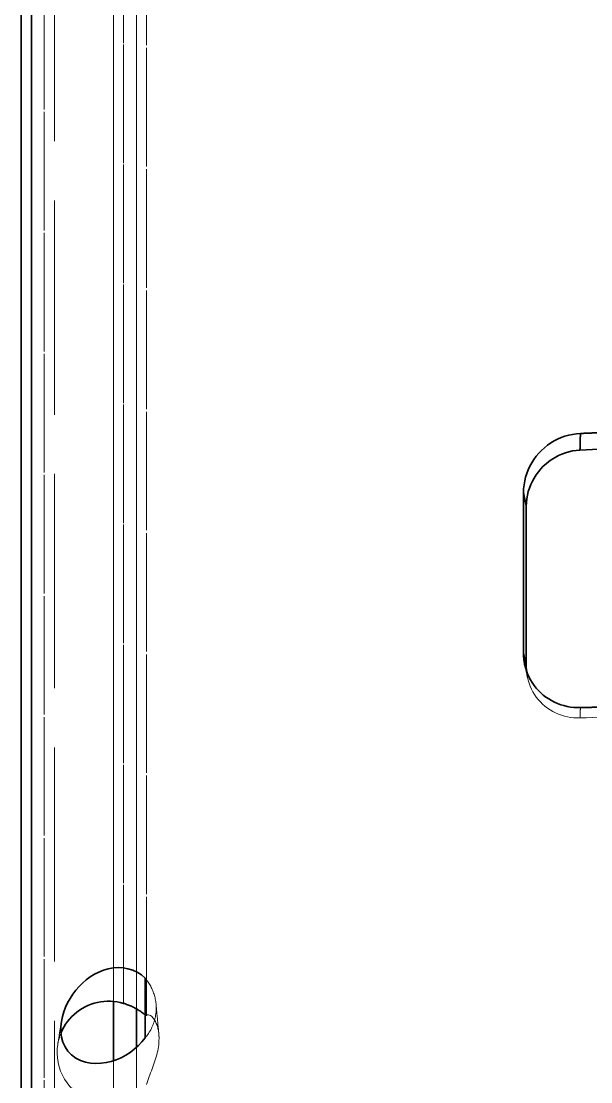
# Model space of a CAD drawing. Header units: millimetres. Extents: x 10 to 410, y 10 to 287.
# Drawn here: x 103.144 to 105.545, y 187.844 to 192.315 of the extents above; entities that cross this region are included whole.
import ezdxf

# ---------------------------------------------------------------- set-up
doc = ezdxf.new("R2010")
doc.units = ezdxf.units.MM
doc.linetypes.add('DASHED', pattern=[0.75, 0.5, -0.25])
doc.layers.add('HIDDEN', color=8, linetype='DASHED', lineweight=18)
doc.layers.add('VISIBLE', color=7, linetype='CONTINUOUS', lineweight=35)

msp = doc.modelspace()

# ---------------------------------------------------------------- linework, layer by layer
at = {"layer": 'HIDDEN'}
for points in [[(103.284, 179.5297), (103.284, 180.6827), (103.284, 181.8357), (103.284, 182.9886), (103.284, 184.1416), (103.284, 185.2946), (103.284, 186.4476), (103.284, 187.6006), (103.284, 188.7536), (103.284, 189.9065), (103.284, 191.0595), (103.284, 192.2125), (103.284, 193.3655), (103.284, 194.5185), (103.284, 195.6715), (103.284, 196.8245), (103.284, 197.9774), (103.284, 199.1304), (103.284, 200.2834), (103.284, 201.4364), (103.284, 202.5894), (103.284, 203.7424), (103.284, 204.8953), (103.284, 206.0483)], [(103.6726, 188.1232), (103.6726, 188.6346), (103.6726, 189.146), (103.6726, 189.6574), (103.6726, 190.1689), (103.6726, 190.6803), (103.6726, 191.1917), (103.6726, 191.7032), (103.6726, 192.2146), (103.6726, 192.726), (103.6726, 193.2375), (103.6726, 193.7489), (103.6726, 194.2603), (103.6726, 194.7717), (103.6726, 195.2832), (103.6726, 195.7946), (103.6726, 196.306), (103.6726, 196.8175), (103.6726, 197.3289), (103.6726, 197.8403), (103.6726, 198.3517), (103.6726, 198.8632), (103.6726, 199.3746), (103.6726, 199.886)], [(103.5753, 188.1746), (103.5753, 188.6806), (103.5753, 189.1867), (103.5753, 189.6928), (103.5753, 190.1988), (103.5753, 190.7049), (103.5753, 191.2109), (103.5753, 191.717), (103.5753, 192.2231), (103.5753, 192.7291), (103.5753, 193.2352), (103.5753, 193.7413), (103.5753, 194.2473), (103.5753, 194.7534), (103.5753, 195.2594), (103.5753, 195.7655), (103.5753, 196.2716), (103.5753, 196.7776), (103.5753, 197.2837), (103.5753, 197.7897), (103.5753, 198.2958), (103.5753, 198.8019), (103.5753, 199.3079), (103.5753, 199.814)], [(103.2416, 186.8404), (103.2416, 187.3507), (103.2416, 187.861), (103.2416, 188.3714), (103.2416, 188.8817), (103.2416, 189.392), (103.2416, 189.9023), (103.2416, 190.4126), (103.2416, 190.9229), (103.2416, 191.4332), (103.2416, 191.9435), (103.2416, 192.4539), (103.2416, 192.9642), (103.2416, 193.4745), (103.2416, 193.9848), (103.2416, 194.4951), (103.2416, 195.0054), (103.2416, 195.5157), (103.2416, 196.026), (103.2416, 196.5364), (103.2416, 197.0467), (103.2416, 197.557), (103.2416, 198.0673), (103.2416, 198.5776)], [(103.6295, 188.1516), (103.6295, 188.6014), (103.6295, 189.0513), (103.6295, 189.5011), (103.6295, 189.9509), (103.6295, 190.4008), (103.6295, 190.8506), (103.6295, 191.3005), (103.6295, 191.7503), (103.6295, 192.2001), (103.6295, 192.65), (103.6295, 193.0998), (103.6295, 193.5496), (103.6295, 193.9995), (103.6295, 194.4493), (103.6295, 194.8991), (103.6295, 195.349), (103.6295, 195.7988), (103.6295, 196.2487), (103.6295, 196.6985), (103.6295, 197.1483), (103.6295, 197.5982), (103.6295, 198.048), (103.6295, 198.4978)], [(103.5328, 188.1827), (103.5328, 188.6298), (103.5328, 189.0769), (103.5328, 189.524), (103.5328, 189.9711), (103.5328, 190.4181), (103.5328, 190.8652), (103.5328, 191.3123), (103.5328, 191.7594), (103.5328, 192.2065), (103.5328, 192.6536), (103.5328, 193.1006), (103.5328, 193.5477), (103.5328, 193.9948), (103.5328, 194.4419), (103.5328, 194.889), (103.5328, 195.336), (103.5328, 195.7831), (103.5328, 196.2302), (103.5328, 196.6773), (103.5328, 197.1244), (103.5328, 197.5715), (103.5328, 198.0185), (103.5328, 198.4656)], [(105.2777, 189.5494), (105.2772, 189.5518), (105.2767, 189.5542), (105.2762, 189.5565), (105.2757, 189.5589), (105.2752, 189.5613), (105.2747, 189.5637), (105.2742, 189.5661), (105.2737, 189.5685), (105.2732, 189.5709), (105.2727, 189.5733), (105.2722, 189.5757), (105.2717, 189.578), (105.2712, 189.5804), (105.2707, 189.5828), (105.2702, 189.5852), (105.2697, 189.5876), (105.2692, 189.59), (105.2687, 189.5924), (105.2682, 189.5948), (105.2677, 189.5972), (105.2672, 189.5995), (105.2667, 189.6019), (105.2662, 189.6043)], [(105.2738, 189.5768), (105.2739, 189.5756), (105.274, 189.5744), (105.2741, 189.5732), (105.2742, 189.572), (105.2743, 189.5708), (105.2745, 189.5696), (105.2746, 189.5684), (105.2748, 189.5672), (105.2749, 189.566), (105.2751, 189.5648), (105.2752, 189.5636), (105.2754, 189.5625), (105.2756, 189.5613), (105.2758, 189.5601), (105.276, 189.5589), (105.2762, 189.5577), (105.2764, 189.5565), (105.2766, 189.5553), (105.2768, 189.5541), (105.277, 189.5529), (105.2773, 189.5517), (105.2775, 189.5506), (105.2777, 189.5494)], [(105.2777, 189.5494), (105.2808, 189.5365), (105.2847, 189.5239), (105.2894, 189.5115), (105.2948, 189.4994), (105.3009, 189.4877), (105.3078, 189.4763), (105.3153, 189.4655), (105.3235, 189.4551), (105.3324, 189.4452), (105.3418, 189.436), (105.3518, 189.4273), (105.3623, 189.4193), (105.3733, 189.4119), (105.3847, 189.4052), (105.3966, 189.3992), (105.4087, 189.394), (105.4211, 189.3894), (105.4338, 189.3857), (105.4467, 189.3827), (105.4598, 189.3804), (105.4729, 189.3789), (105.4861, 189.3782), (105.4994, 189.3782)], [(105.5012, 189.4215), (105.5012, 189.4196), (105.5011, 189.4177), (105.501, 189.4158), (105.5009, 189.4139), (105.5008, 189.4121), (105.5007, 189.4102), (105.5007, 189.4083), (105.5006, 189.4064), (105.5005, 189.4045), (105.5004, 189.4027), (105.5003, 189.4008), (105.5003, 189.3989), (105.5002, 189.397), (105.5001, 189.3952), (105.5, 189.3933), (105.4999, 189.3914), (105.4999, 189.3895), (105.4998, 189.3876), (105.4997, 189.3858), (105.4996, 189.3839), (105.4995, 189.382), (105.4994, 189.3801), (105.4994, 189.3782)], [(105.4994, 189.3782), (105.5258, 189.379), (105.5522, 189.3798), (105.5787, 189.3806), (105.6051, 189.3813), (105.6315, 189.382), (105.658, 189.3827), (105.6844, 189.3833), (105.7108, 189.384), (105.7373, 189.3846), (105.7637, 189.3852), (105.7901, 189.3857), (105.8166, 189.3863), (105.843, 189.3868), (105.8695, 189.3873), (105.8959, 189.3877), (105.9223, 189.3882), (105.9488, 189.3886), (105.9752, 189.389), (106.0017, 189.3894), (106.0281, 189.3897), (106.0545, 189.3901), (106.081, 189.3904), (106.1074, 189.3907)], [(103.6663, 188.2805), (103.6696, 188.2765), (103.6729, 188.2725), (103.676, 188.2683), (103.679, 188.2641), (103.6819, 188.2598), (103.6847, 188.2554), (103.6873, 188.251), (103.6899, 188.2464), (103.6923, 188.2418), (103.6946, 188.2372), (103.6967, 188.2325), (103.6988, 188.2277), (103.7007, 188.2229), (103.7025, 188.218), (103.7041, 188.2131), (103.7056, 188.2081), (103.707, 188.2031), (103.7082, 188.1981), (103.7093, 188.193), (103.7103, 188.1879), (103.7111, 188.1828), (103.7118, 188.1777), (103.7124, 188.1725)], [(103.7124, 188.1725), (103.7125, 188.1718), (103.7125, 188.171), (103.7126, 188.1702), (103.7126, 188.1694), (103.7127, 188.1687), (103.7128, 188.1679), (103.7128, 188.1671), (103.7129, 188.1663), (103.7129, 188.1656), (103.7129, 188.1648), (103.713, 188.164), (103.713, 188.1632), (103.7131, 188.1625), (103.7131, 188.1617), (103.7131, 188.1609), (103.7131, 188.1601), (103.7132, 188.1594), (103.7132, 188.1586), (103.7132, 188.1578), (103.7132, 188.157), (103.7132, 188.1563), (103.7132, 188.1555), (103.7132, 188.1547)], [(103.7124, 188.1725), (103.7129, 188.167), (103.7134, 188.1615), (103.7139, 188.156), (103.7144, 188.1504), (103.715, 188.1449), (103.7155, 188.1394), (103.716, 188.1339), (103.7165, 188.1284), (103.717, 188.1228), (103.7175, 188.1173), (103.7181, 188.1118), (103.7186, 188.1063), (103.7191, 188.1008), (103.7196, 188.0952), (103.7201, 188.0897), (103.7206, 188.0842), (103.7211, 188.0787), (103.7217, 188.0732), (103.7222, 188.0676), (103.7227, 188.0621), (103.7232, 188.0566), (103.7237, 188.0511), (103.7242, 188.0455)], [(103.7132, 188.1547), (103.7131, 188.1488), (103.7128, 188.1428), (103.7124, 188.1369), (103.7117, 188.1309), (103.7109, 188.125), (103.7099, 188.1192), (103.7087, 188.1133), (103.7073, 188.1075), (103.7058, 188.1018), (103.704, 188.0961), (103.7021, 188.0904), (103.7, 188.0848), (103.6978, 188.0793), (103.6953, 188.0739), (103.6928, 188.0685), (103.69, 188.0632), (103.6871, 188.058), (103.684, 188.0529), (103.6808, 188.0479), (103.6774, 188.043), (103.6738, 188.0382), (103.6701, 188.0336), (103.6663, 188.029)], [(103.6726, 188.1232), (103.6723, 188.123), (103.672, 188.1231), (103.6717, 188.1232), (103.6714, 188.1233), (103.6711, 188.1235), (103.6708, 188.1236), (103.6705, 188.1238), (103.6702, 188.124), (103.67, 188.1241), (103.6697, 188.1243), (103.6694, 188.1245), (103.6692, 188.1247), (103.6689, 188.1248), (103.6686, 188.125), (103.6684, 188.1252), (103.6681, 188.1254), (103.6679, 188.1256), (103.6676, 188.1258), (103.6673, 188.126), (103.6671, 188.1262), (103.6668, 188.1264), (103.6666, 188.1265), (103.6663, 188.1267)], [(103.7242, 188.0455), (103.7238, 188.0501), (103.7232, 188.0547), (103.7224, 188.0592), (103.7216, 188.0637), (103.7206, 188.0682), (103.7195, 188.0727), (103.7182, 188.0771), (103.7169, 188.0815), (103.7153, 188.0858), (103.7136, 188.0901), (103.7117, 188.0943), (103.7096, 188.0984), (103.7074, 188.1024), (103.705, 188.1063), (103.7023, 188.11), (103.6994, 188.1136), (103.6963, 188.117), (103.6929, 188.12), (103.6892, 188.1228), (103.6851, 188.1249), (103.6807, 188.1262), (103.6762, 188.1259), (103.6726, 188.1232)], [(103.3136, 188.0984), (103.3129, 188.0942), (103.3123, 188.09), (103.3116, 188.0857), (103.3109, 188.0815), (103.3102, 188.0773), (103.3096, 188.0731), (103.3089, 188.0689), (103.3082, 188.0647), (103.3075, 188.0605), (103.3068, 188.0563), (103.3062, 188.052), (103.3055, 188.0478), (103.3048, 188.0436), (103.3041, 188.0394), (103.3035, 188.0352), (103.3028, 188.031), (103.3021, 188.0268), (103.3014, 188.0225), (103.3008, 188.0183), (103.3001, 188.0141), (103.2994, 188.0099), (103.2987, 188.0057), (103.2981, 188.0015)], [(103.2981, 188.0015), (103.2984, 188.0036), (103.2988, 188.0058), (103.2992, 188.0079), (103.2996, 188.01), (103.3, 188.0121), (103.3005, 188.0143), (103.301, 188.0164), (103.3015, 188.0185), (103.302, 188.0206), (103.3026, 188.0227), (103.3031, 188.0248), (103.3037, 188.0269), (103.3043, 188.0289), (103.305, 188.031), (103.3056, 188.0331), (103.3063, 188.0351), (103.307, 188.0372), (103.3077, 188.0392), (103.3084, 188.0413), (103.3092, 188.0433), (103.31, 188.0453), (103.3108, 188.0473), (103.3116, 188.0494)], [(103.7251, 188.0267), (103.7251, 188.0275), (103.7251, 188.0284), (103.7251, 188.0292), (103.7251, 188.03), (103.7251, 188.0308), (103.725, 188.0316), (103.725, 188.0325), (103.725, 188.0333), (103.725, 188.0341), (103.7249, 188.0349), (103.7249, 188.0357), (103.7249, 188.0366), (103.7248, 188.0374), (103.7248, 188.0382), (103.7247, 188.039), (103.7247, 188.0398), (103.7246, 188.0406), (103.7246, 188.0415), (103.7245, 188.0423), (103.7244, 188.0431), (103.7244, 188.0439), (103.7243, 188.0447), (103.7242, 188.0455)], [(103.5753, 187.7601), (103.5568, 187.7554), (103.538, 187.7525), (103.519, 187.7511), (103.4999, 187.7514), (103.481, 187.7534), (103.4623, 187.757), (103.444, 187.7622), (103.4262, 187.769), (103.409, 187.7773), (103.3927, 187.7871), (103.3773, 187.7983), (103.3629, 187.8108), (103.3496, 187.8245), (103.3377, 187.8393), (103.327, 187.8551), (103.3178, 187.8717), (103.3101, 187.8892), (103.304, 187.9072), (103.2994, 187.9257), (103.2966, 187.9445), (103.2954, 187.9635), (103.2959, 187.9826), (103.2981, 188.0015)], [(103.6295, 186.8992), (103.6295, 186.9465), (103.6295, 186.9939), (103.6295, 187.0412), (103.6295, 187.0886), (103.6295, 187.1359), (103.6295, 187.1833), (103.6295, 187.2307), (103.6295, 187.278), (103.6295, 187.3254), (103.6295, 187.3727), (103.6295, 187.4201), (103.6295, 187.4674), (103.6295, 187.5148), (103.6295, 187.5622), (103.6295, 187.6095), (103.6295, 187.6569), (103.6295, 187.7042), (103.6295, 187.7516), (103.6295, 187.7989), (103.6295, 187.8463), (103.6295, 187.8936), (103.6295, 187.941), (103.6295, 187.9884)], [(103.6726, 187.8321), (103.6748, 187.8406), (103.6774, 187.849), (103.6803, 187.8574), (103.6834, 187.8656), (103.6866, 187.8738), (103.6898, 187.882), (103.693, 187.8903), (103.6962, 187.8985), (103.6993, 187.9067), (103.7024, 187.915), (103.7053, 187.9233), (103.7081, 187.9317), (103.7107, 187.9401), (103.7132, 187.9485), (103.7155, 187.957), (103.7176, 187.9656), (103.7195, 187.9742), (103.7211, 187.9829), (103.7225, 187.9916), (103.7236, 188.0003), (103.7244, 188.0091), (103.7249, 188.0179), (103.7251, 188.0267)], [(103.5328, 186.9522), (103.5328, 186.9948), (103.5328, 187.0374), (103.5328, 187.08), (103.5328, 187.1227), (103.5328, 187.1653), (103.5328, 187.2079), (103.5328, 187.2505), (103.5328, 187.2932), (103.5328, 187.3358), (103.5328, 187.3784), (103.5328, 187.421), (103.5328, 187.4637), (103.5328, 187.5063), (103.5328, 187.5489), (103.5328, 187.5915), (103.5328, 187.6342), (103.5328, 187.6768), (103.5328, 187.7194), (103.5328, 187.762), (103.5328, 187.8047), (103.5328, 187.8473), (103.5328, 187.8899), (103.5328, 187.9325)]]:
    msp.add_lwpolyline(points, dxfattribs=at)
at = {"layer": 'VISIBLE'}
for points in [[(103.1874, 179.5408), (103.1874, 180.6937), (103.1874, 181.8467), (103.1874, 182.9997), (103.1874, 184.1527), (103.1874, 185.3057), (103.1874, 186.4587), (103.1874, 187.6117), (103.1874, 188.7646), (103.1874, 189.9176), (103.1874, 191.0706), (103.1874, 192.2236), (103.1874, 193.3766), (103.1874, 194.5296), (103.1874, 195.6825), (103.1874, 196.8355), (103.1874, 197.9885), (103.1874, 199.1415), (103.1874, 200.2945), (103.1874, 201.4475), (103.1874, 202.6005), (103.1874, 203.7534), (103.1874, 204.9064), (103.1874, 206.0594)], [(103.1874, 179.5404), (103.1874, 180.6934), (103.1874, 181.8464), (103.1874, 182.9993), (103.1874, 184.1523), (103.1874, 185.3053), (103.1874, 186.4583), (103.1874, 187.6113), (103.1874, 188.7643), (103.1874, 189.9173), (103.1874, 191.0702), (103.1874, 192.2232), (103.1874, 193.3762), (103.1874, 194.5292), (103.1874, 195.6822), (103.1874, 196.8352), (103.1874, 197.9881), (103.1874, 199.1411), (103.1874, 200.2941), (103.1874, 201.4471), (103.1874, 202.6001), (103.1874, 203.7531), (103.1874, 204.9061), (103.1874, 206.059)], [(103.1442, 178.2336), (103.1442, 179.3866), (103.1442, 180.5396), (103.1442, 181.6925), (103.1442, 182.8455), (103.1442, 183.9985), (103.1442, 185.1515), (103.1442, 186.3045), (103.1442, 187.4575), (103.1442, 188.6104), (103.1442, 189.7634), (103.1442, 190.9164), (103.1442, 192.0694), (103.1442, 193.2224), (103.1442, 194.3754), (103.1442, 195.5284), (103.1442, 196.6813), (103.1442, 197.8343), (103.1442, 198.9873), (103.1442, 200.1403), (103.1442, 201.2933), (103.1442, 202.4463), (103.1442, 203.5992), (103.1442, 204.7522)], [(103.1443, 178.2339), (103.1443, 179.3868), (103.1443, 180.5398), (103.1443, 181.6928), (103.1443, 182.8457), (103.1443, 183.9987), (103.1443, 185.1516), (103.1443, 186.3046), (103.1443, 187.4575), (103.1443, 188.6105), (103.1443, 189.7635), (103.1443, 190.9164), (103.1443, 192.0694), (103.1443, 193.2223), (103.1443, 194.3753), (103.1443, 195.5283), (103.1443, 196.6812), (103.1443, 197.8342), (103.1443, 198.9871), (103.1443, 200.1401), (103.1443, 201.2931), (103.1443, 202.446), (103.1443, 203.599), (103.1443, 204.7519)], [(105.5886, 190.5808), (105.5848, 190.5806), (105.581, 190.5805), (105.5772, 190.5803), (105.5734, 190.5802), (105.5696, 190.5801), (105.5658, 190.5799), (105.562, 190.5798), (105.5582, 190.5796), (105.5544, 190.5795), (105.5506, 190.5793), (105.5468, 190.5792), (105.543, 190.579), (105.5392, 190.5789), (105.5354, 190.5787), (105.5316, 190.5785), (105.5278, 190.5784), (105.524, 190.5782), (105.5202, 190.5781), (105.5164, 190.5779), (105.5126, 190.5778), (105.5088, 190.5776), (105.505, 190.5775), (105.5012, 190.5773)], [(105.5012, 190.5773), (105.4847, 190.576), (105.4683, 190.5736), (105.452, 190.5702), (105.4361, 190.5656), (105.4205, 190.56), (105.4053, 190.5533), (105.3905, 190.5457), (105.3763, 190.5371), (105.3627, 190.5276), (105.3498, 190.5172), (105.3375, 190.506), (105.326, 190.494), (105.3153, 190.4814), (105.3054, 190.468), (105.2965, 190.454), (105.2884, 190.4395), (105.2814, 190.4245), (105.2753, 190.409), (105.2703, 190.3932), (105.2664, 190.3771), (105.2635, 190.3607), (105.2618, 190.3442), (105.2613, 190.3276)], [(105.5012, 190.5773), (105.5012, 190.5743), (105.5011, 190.5712), (105.501, 190.5682), (105.5009, 190.5651), (105.5008, 190.5621), (105.5007, 190.5591), (105.5007, 190.556), (105.5006, 190.553), (105.5005, 190.55), (105.5004, 190.5469), (105.5003, 190.5439), (105.5003, 190.5408), (105.5002, 190.5378), (105.5001, 190.5348), (105.5, 190.5317), (105.4999, 190.5287), (105.4999, 190.5256), (105.4998, 190.5226), (105.4997, 190.5196), (105.4996, 190.5165), (105.4995, 190.5135), (105.4994, 190.5105), (105.4994, 190.5074)], [(105.4994, 190.5074), (105.4837, 190.5061), (105.4682, 190.5037), (105.4529, 190.5003), (105.4378, 190.4958), (105.4231, 190.4904), (105.4088, 190.484), (105.3949, 190.4766), (105.3815, 190.4684), (105.3687, 190.4594), (105.3565, 190.4495), (105.3449, 190.4388), (105.3341, 190.4275), (105.324, 190.4154), (105.3147, 190.4028), (105.3063, 190.3895), (105.2987, 190.3758), (105.2921, 190.3615), (105.2863, 190.3469), (105.2816, 190.3319), (105.2779, 190.3167), (105.2752, 190.3012), (105.2736, 190.2856), (105.273, 190.2699)], [(106.1064, 190.5277), (106.08, 190.5272), (106.0536, 190.5267), (106.0272, 190.5261), (106.0008, 190.5255), (105.9744, 190.5249), (105.948, 190.5243), (105.9216, 190.5236), (105.8952, 190.5228), (105.8688, 190.5221), (105.8424, 190.5213), (105.816, 190.5204), (105.7896, 190.5196), (105.7632, 190.5186), (105.7368, 190.5177), (105.7104, 190.5167), (105.6841, 190.5157), (105.6577, 190.5146), (105.6313, 190.5135), (105.6049, 190.5124), (105.5785, 190.5112), (105.5521, 190.51), (105.5257, 190.5087), (105.4994, 190.5074)], [(105.2613, 189.6526), (105.2613, 189.682), (105.2613, 189.7113), (105.2613, 189.7407), (105.2613, 189.77), (105.2613, 189.7994), (105.2613, 189.8287), (105.2613, 189.8581), (105.2613, 189.8874), (105.2613, 189.9168), (105.2613, 189.9461), (105.2613, 189.9755), (105.2613, 190.0048), (105.2613, 190.0341), (105.2613, 190.0635), (105.2613, 190.0928), (105.2613, 190.1222), (105.2613, 190.1515), (105.2613, 190.1809), (105.2613, 190.2102), (105.2613, 190.2396), (105.2613, 190.2689), (105.2613, 190.2983), (105.2613, 190.3276)], [(105.2613, 190.3276), (105.2618, 190.3251), (105.2623, 190.3226), (105.2628, 190.3201), (105.2633, 190.3176), (105.2638, 190.3151), (105.2643, 190.3126), (105.2648, 190.3101), (105.2654, 190.3076), (105.2659, 190.305), (105.2664, 190.3025), (105.2669, 190.3), (105.2674, 190.2975), (105.2679, 190.295), (105.2684, 190.2925), (105.2689, 190.29), (105.2695, 190.2875), (105.27, 190.285), (105.2705, 190.2825), (105.271, 190.2799), (105.2715, 190.2774), (105.272, 190.2749), (105.2725, 190.2724), (105.273, 190.2699)], [(105.273, 189.5949), (105.273, 189.6242), (105.273, 189.6536), (105.273, 189.6829), (105.273, 189.7123), (105.273, 189.7416), (105.273, 189.771), (105.273, 189.8003), (105.273, 189.8297), (105.273, 189.859), (105.273, 189.8884), (105.273, 189.9177), (105.273, 189.9471), (105.273, 189.9764), (105.273, 190.0058), (105.273, 190.0351), (105.273, 190.0645), (105.273, 190.0938), (105.273, 190.1232), (105.273, 190.1525), (105.273, 190.1819), (105.273, 190.2112), (105.273, 190.2406), (105.273, 190.2699)], [(105.2613, 189.6526), (105.2613, 189.6505), (105.2613, 189.6484), (105.2613, 189.6463), (105.2614, 189.6442), (105.2615, 189.642), (105.2616, 189.6399), (105.2617, 189.6378), (105.2619, 189.6357), (105.262, 189.6336), (105.2622, 189.6315), (105.2624, 189.6294), (105.2626, 189.6273), (105.2628, 189.6252), (105.2631, 189.6231), (105.2634, 189.621), (105.2637, 189.6189), (105.264, 189.6168), (105.2643, 189.6147), (105.2647, 189.6126), (105.265, 189.6105), (105.2654, 189.6085), (105.2658, 189.6064), (105.2662, 189.6043)], [(105.2613, 189.6526), (105.2618, 189.6501), (105.2623, 189.6476), (105.2628, 189.6451), (105.2633, 189.6426), (105.2638, 189.6401), (105.2643, 189.6376), (105.2648, 189.635), (105.2654, 189.6325), (105.2659, 189.63), (105.2664, 189.6275), (105.2669, 189.625), (105.2674, 189.6225), (105.2679, 189.62), (105.2684, 189.6175), (105.2689, 189.615), (105.2695, 189.6125), (105.27, 189.6099), (105.2705, 189.6074), (105.271, 189.6049), (105.2715, 189.6024), (105.272, 189.5999), (105.2725, 189.5974), (105.273, 189.5949)], [(105.2662, 189.6043), (105.2695, 189.5906), (105.2737, 189.5772), (105.2786, 189.564), (105.2843, 189.5512), (105.2908, 189.5387), (105.2981, 189.5267), (105.3061, 189.5151), (105.3148, 189.5041), (105.3242, 189.4936), (105.3341, 189.4837), (105.3447, 189.4744), (105.3559, 189.4658), (105.3675, 189.458), (105.3796, 189.4508), (105.3921, 189.4444), (105.405, 189.4387), (105.4182, 189.4338), (105.4317, 189.4298), (105.4453, 189.4265), (105.4592, 189.424), (105.4731, 189.4224), (105.4872, 189.4215), (105.5012, 189.4215)], [(105.273, 189.5949), (105.273, 189.5941), (105.2731, 189.5933), (105.2731, 189.5925), (105.2731, 189.5917), (105.2731, 189.591), (105.2731, 189.5902), (105.2731, 189.5894), (105.2731, 189.5886), (105.2732, 189.5878), (105.2732, 189.587), (105.2732, 189.5862), (105.2732, 189.5855), (105.2733, 189.5847), (105.2733, 189.5839), (105.2734, 189.5831), (105.2734, 189.5823), (105.2734, 189.5815), (105.2735, 189.5808), (105.2735, 189.58), (105.2736, 189.5792), (105.2737, 189.5784), (105.2737, 189.5776), (105.2738, 189.5768)], [(105.5012, 189.4215), (105.505, 189.4216), (105.5088, 189.4217), (105.5126, 189.4218), (105.5164, 189.4218), (105.5202, 189.4219), (105.524, 189.422), (105.5278, 189.4221), (105.5316, 189.4222), (105.5354, 189.4223), (105.5392, 189.4224), (105.543, 189.4225), (105.5468, 189.4226), (105.5506, 189.4227), (105.5544, 189.4228), (105.5582, 189.4229), (105.562, 189.423), (105.5658, 189.4231), (105.5696, 189.4232), (105.5734, 189.4232), (105.5772, 189.4233), (105.581, 189.4234), (105.5848, 189.4235), (105.5886, 189.4236)], [(103.6663, 188.2805), (103.6506, 188.2942), (103.633, 188.3056), (103.6141, 188.3144), (103.5942, 188.3206), (103.5736, 188.3242), (103.5527, 188.3252), (103.5319, 188.3237), (103.5113, 188.32), (103.4912, 188.3143), (103.4718, 188.3066), (103.4531, 188.2972), (103.4353, 188.2863), (103.4185, 188.2739), (103.4026, 188.2603), (103.3878, 188.2456), (103.3741, 188.2298), (103.3615, 188.2132), (103.3501, 188.1956), (103.34, 188.1774), (103.3311, 188.1584), (103.3237, 188.1389), (103.3178, 188.1189), (103.3136, 188.0984)], [(103.6663, 188.029), (103.6663, 188.0399), (103.6663, 188.0509), (103.6663, 188.0618), (103.6663, 188.0727), (103.6663, 188.0837), (103.6663, 188.0946), (103.6663, 188.1055), (103.6663, 188.1165), (103.6663, 188.1274), (103.6663, 188.1383), (103.6663, 188.1493), (103.6663, 188.1602), (103.6663, 188.1711), (103.6663, 188.1821), (103.6663, 188.193), (103.6663, 188.2039), (103.6663, 188.2149), (103.6663, 188.2258), (103.6663, 188.2367), (103.6663, 188.2477), (103.6663, 188.2586), (103.6663, 188.2695), (103.6663, 188.2805)], [(103.3116, 188.0494), (103.3173, 188.062), (103.3238, 188.0743), (103.3311, 188.0862), (103.3391, 188.0975), (103.3479, 188.1083), (103.3573, 188.1185), (103.3673, 188.1281), (103.378, 188.1371), (103.3892, 188.1453), (103.4009, 188.1528), (103.4131, 188.1595), (103.4256, 188.1655), (103.4386, 188.1706), (103.4518, 188.1749), (103.4653, 188.1784), (103.4789, 188.181), (103.4927, 188.1827), (103.5066, 188.1836), (103.5205, 188.1835), (103.5344, 188.1826), (103.5482, 188.1808), (103.5618, 188.1781), (103.5753, 188.1746)], [(103.5328, 187.9325), (103.5328, 187.9434), (103.5328, 187.9543), (103.5328, 187.9652), (103.5328, 187.976), (103.5328, 187.9869), (103.5328, 187.9978), (103.5328, 188.0087), (103.5328, 188.0196), (103.5328, 188.0304), (103.5328, 188.0413), (103.5328, 188.0522), (103.5328, 188.0631), (103.5328, 188.074), (103.5328, 188.0848), (103.5328, 188.0957), (103.5328, 188.1066), (103.5328, 188.1175), (103.5328, 188.1283), (103.5328, 188.1392), (103.5328, 188.1501), (103.5328, 188.161), (103.5328, 188.1719), (103.5328, 188.1827)], [(103.6663, 188.1267), (103.6627, 188.1294), (103.6591, 188.1321), (103.6555, 188.1348), (103.6518, 188.1374), (103.6481, 188.14), (103.6444, 188.1425), (103.6406, 188.1449), (103.6368, 188.1473), (103.6329, 188.1496), (103.629, 188.1518), (103.6251, 188.154), (103.6211, 188.1561), (103.6171, 188.1582), (103.613, 188.1601), (103.609, 188.162), (103.6048, 188.1638), (103.6007, 188.1656), (103.5965, 188.1673), (103.5923, 188.1689), (103.5881, 188.1704), (103.5838, 188.1719), (103.5796, 188.1733), (103.5753, 188.1746)], [(103.6295, 187.9884), (103.6295, 187.9955), (103.6295, 188.0026), (103.6295, 188.0097), (103.6295, 188.0167), (103.6295, 188.0238), (103.6295, 188.0309), (103.6295, 188.038), (103.6295, 188.0451), (103.6295, 188.0522), (103.6295, 188.0593), (103.6295, 188.0664), (103.6295, 188.0735), (103.6295, 188.0806), (103.6295, 188.0877), (103.6295, 188.0948), (103.6295, 188.1019), (103.6295, 188.109), (103.6295, 188.1161), (103.6295, 188.1232), (103.6295, 188.1303), (103.6295, 188.1374), (103.6295, 188.1445), (103.6295, 188.1516)], [(103.3136, 188.0984), (103.3112, 188.0765), (103.3112, 188.0544), (103.3139, 188.0325), (103.3197, 188.0112), (103.3288, 187.9911), (103.3412, 187.9729), (103.3565, 187.9571), (103.3744, 187.9441), (103.394, 187.9341), (103.4149, 187.9271), (103.4366, 187.9229), (103.4586, 187.9212), (103.4806, 187.9219), (103.5025, 187.9249), (103.524, 187.9299), (103.545, 187.9368), (103.5653, 187.9454), (103.5848, 187.9558), (103.6034, 187.9676), (103.6209, 187.981), (103.6374, 187.9957), (103.6525, 188.0118), (103.6663, 188.029)]]:
    msp.add_lwpolyline(points, dxfattribs=at)

doc.saveas('drawing.dxf')
